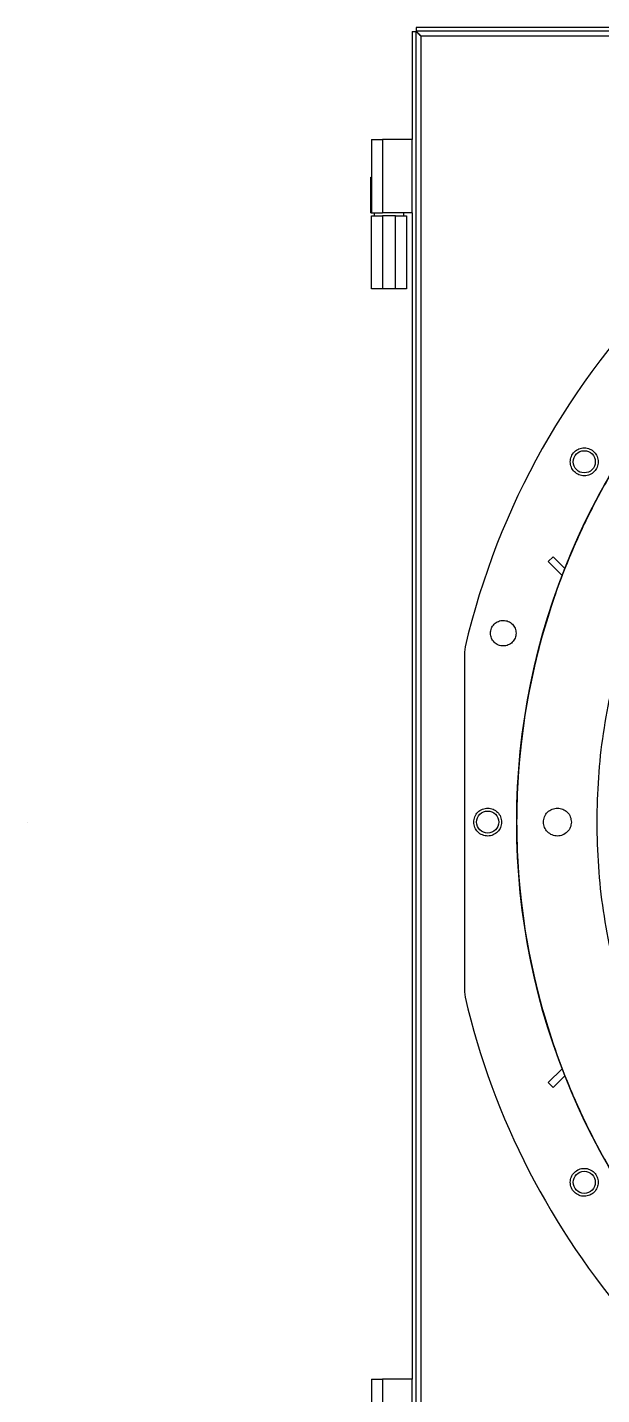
# Model space of a CAD drawing. Header units: inches. Extents: x 1229 to 1453, y -1023 to -720.
# Drawn here: x 1279.17 to 1288.9, y -934.96 to -911.8 of the extents above; entities that cross this region are included whole.
import ezdxf

# ---------------------------------------------------------------- set-up
doc = ezdxf.new("R2010")
doc.units = ezdxf.units.IN
doc.header["$MEASUREMENT"] = 0

msp = doc.modelspace()

# ---------------------------------------------------------------- linework, layer by layer
at = {"color": 18, "linetype": 'Continuous', "lineweight": 25, "true_color": 0x000000}
for p, q in [((1285.7607, -911.7987), (1285.7607, -911.8617)), ((1312.7665, -911.7987), (1285.7607, -911.7987)), ((1285.6906, -911.8687), (1285.6906, -913.6997)), ((1285.6906, -911.8687), (1285.7536, -911.8687)), ((1285.7536, -911.8687), (1285.7536, -939.2706)), ((1312.7665, -911.8617), (1285.7607, -911.8617)), ((1285.8366, -911.9447), (1285.8366, -939.1947)), ((1285.8366, -911.9447), (1312.6906, -911.9447)), ((1285.0031, -913.6997), (1285.0031, -914.3343)), ((1285.0031, -913.6997), (1285.1906, -913.6997)), ((1285.1906, -913.6997), (1285.1906, -914.9397)), ((1285.6906, -913.6997), (1285.1906, -913.6997)), ((1285.6906, -914.9397), (1285.6906, -913.6997)), ((1284.9931, -914.9397), (1284.9931, -914.3343)), ((1284.9931, -914.3343), (1285.0031, -914.3343)), ((1285.0031, -914.3343), (1285.0031, -914.9397)), ((1284.9931, -914.9397), (1285.0031, -914.9397)), ((1285.0026, -916.2297), (1285.0026, -914.9897)), ((1285.0026, -914.9897), (1285.1901, -914.9897)), ((1285.0031, -914.9397), (1285.1906, -914.9397)), ((1285.0496, -914.9397), (1285.0496, -914.9897)), ((1285.1901, -914.9897), (1285.1901, -916.2297)), ((1285.4091, -914.9897), (1285.1901, -914.9897)), ((1285.6906, -914.9397), (1285.1906, -914.9397)), ((1285.4091, -916.2297), (1285.4091, -914.9897)), ((1285.4091, -914.9897), (1285.5966, -914.9897)), ((1285.5496, -914.9897), (1285.5496, -914.9397)), ((1285.5966, -914.9897), (1285.5966, -916.2297)), ((1285.6906, -914.9397), (1285.6906, -934.6997)), ((1285.1901, -916.2297), (1285.0026, -916.2297)), ((1285.4091, -916.2297), (1285.1901, -916.2297)), ((1285.5966, -916.2297), (1285.4091, -916.2297)), ((1287.9957, -920.8475), (1288.0809, -920.7656)), ((1288.2316, -921.0833), (1287.9957, -920.8475)), ((1288.0809, -920.7656), (1288.2783, -920.963)), ((1286.5754, -922.3832), (1286.5753, -925.2608)), ((1286.5859, -922.2929), (1286.5754, -922.3832)), ((1286.5753, -925.2608), (1286.5754, -928.1384)), ((1286.5754, -928.1384), (1286.5859, -928.2287)), ((1288.2316, -929.4383), (1287.9957, -929.6741)), ((1287.9957, -929.6741), (1288.0809, -929.756)), ((1288.0809, -929.756), (1288.2783, -929.5586)), ((1285.0031, -934.6997), (1285.0031, -935.3343)), ((1285.0031, -934.6997), (1285.1906, -934.6997)), ((1285.6906, -934.6997), (1285.1906, -934.6997)), ((1285.1906, -934.6997), (1285.1906, -935.9397)), ((1285.6906, -935.9397), (1285.6906, -934.6997))]:
    msp.add_line(p, q, dxfattribs=at)
at = {"color": 18, "true_color": 0x000000}
msp.add_line((1279.1739, -925.2608), (1279.1739, -925.2608), dxfattribs=at)
at = {"color": 18, "linetype": 'Continuous', "lineweight": 25, "true_color": 0x000000}
for centre, radius in [((1299.1739, -925.2608), 11.7126), ((1288.6043, -919.1584), 0.1875), ((1286.9691, -925.2608), 0.1875), ((1288.6043, -931.3632), 0.1875)]:
    msp.add_circle(centre, radius, dxfattribs=at)
for radius, start, end in [(12.9331, 103.26667, 166.73333), (11.7147, 135.79736, 158.46866), (11.7147, 159.09994, 200.90006), (12.9331, 193.26667, 248.51312), (11.7147, 201.53134, 215.54744)]:
    msp.add_arc((1299.1739, -925.2608), radius, start, end, dxfattribs=at)
for points, knots in [([(1285.7536, -911.8687), (1285.7543, -911.8694), (1285.7557, -911.8706), (1285.7662, -911.8781), (1285.7833, -911.8925), (1285.8069, -911.9159), (1285.8265, -911.9349), (1285.8366, -911.9447)], [0, 0, 0, 0, 0.1567995, 0.3135461, 0.473121, 0.7271244, 1, 1, 1, 1]), ([(1285.8366, -911.9447), (1285.825, -911.9325), (1285.806, -911.9126), (1285.7845, -911.8915), (1285.774, -911.8786), (1285.768, -911.8699), (1285.7633, -911.8631), (1285.7616, -911.8622), (1285.7607, -911.8617)], [0, 0, 0, 0, 0.3258909, 0.5325934, 0.6334628, 0.7438532, 0.8655836, 1, 1, 1, 1]), ([(1287.4643, -925.2608), (1287.4692, -925.0053), (1287.4788, -924.4944), (1287.5568, -923.7313), (1287.681, -922.9748), (1287.8553, -922.228), (1288.0778, -921.4942), (1288.3479, -920.7766), (1288.6644, -920.0781), (1289.0259, -919.4019), (1289.4308, -918.7507), (1289.8774, -918.1274), (1290.3639, -917.5347), (1290.8881, -916.975), (1291.4477, -916.4508), (1292.0405, -915.9644), (1292.6637, -915.5177), (1293.3149, -915.1128), (1293.9912, -914.7513), (1294.6896, -914.4349), (1295.4073, -914.1648), (1296.141, -913.9422), (1296.8878, -913.7681), (1297.6444, -913.6432), (1298.4075, -913.568), (1299.1739, -913.5429), (1299.9402, -913.568), (1300.7033, -913.6432), (1301.4599, -913.7681), (1302.2067, -913.9422), (1302.9404, -914.1648), (1303.6581, -914.4349), (1304.3565, -914.7513), (1305.0328, -915.1128), (1305.684, -915.5177), (1306.3073, -915.9644), (1306.9, -916.4508), (1307.4597, -916.975), (1307.9838, -917.5347), (1308.4703, -918.1274), (1308.9169, -918.7507), (1309.3218, -919.4019), (1309.6833, -920.0781), (1309.9998, -920.7766), (1310.2699, -921.4942), (1310.4924, -922.228), (1310.6667, -922.9748), (1310.7909, -923.7313), (1310.8689, -924.4944), (1310.8786, -925.0053), (1310.8834, -925.2608)], [0, 0, 0, 0, 0.0208333, 0.0416667, 0.0625, 0.0833333, 0.1041667, 0.125, 0.1458333, 0.1666667, 0.1875, 0.2083334, 0.2291667, 0.25, 0.2708334, 0.2916666, 0.3125, 0.3333333, 0.3541667, 0.375, 0.3958333, 0.4166666, 0.4375001, 0.4583333, 0.4791667, 0.5, 0.5208333, 0.5416667, 0.5625, 0.5833334, 0.6041667, 0.625, 0.6458334, 0.6666667, 0.6875, 0.7083334, 0.7291667, 0.75, 0.7708333, 0.7916667, 0.8125, 0.8333333, 0.8541667, 0.875, 0.8958333, 0.9166667, 0.9375, 0.9583333, 0.9791667, 1, 1, 1, 1]), ([(1288.8217, -925.2608), (1288.8269, -925.0096), (1288.8375, -924.5073), (1288.9228, -923.7577), (1289.0584, -923.0162), (1289.2486, -922.2865), (1289.4911, -921.5725), (1289.7851, -920.8782), (1290.1285, -920.2068), (1290.5206, -919.563), (1290.9556, -918.9467), (1291.2819, -918.5646), (1291.4451, -918.3736)], [0, 0, 0, 0, 0.1, 0.2, 0.3, 0.4000001, 0.5, 0.6000001, 0.7000001, 0.8000001, 0.9000001, 1, 1, 1, 1]), ([(1288.368, -919.1584), (1288.3716, -919.1273), (1288.3788, -919.0651), (1288.4341, -918.9862), (1288.5129, -918.9338), (1288.6065, -918.916), (1288.6994, -918.9355), (1288.7766, -918.9886), (1288.8301, -919.0668), (1288.837, -919.1278), (1288.8405, -919.1584)], [0, 0, 0, 0, 0.1257098, 0.2514188, 0.3771325, 0.5028587, 0.6285781, 0.7530788, 0.876311, 1, 1, 1, 1]), ([(1288.8405, -919.1584), (1288.837, -919.1892), (1288.8299, -919.2508), (1288.7758, -919.3291), (1288.6984, -919.3817), (1288.6062, -919.4008), (1288.5131, -919.3831), (1288.4342, -919.3309), (1288.3788, -919.2519), (1288.3716, -919.1896), (1288.368, -919.1584)], [0, 0, 0, 0, 0.124339, 0.2489156, 0.3730879, 0.4971357, 0.6223053, 0.748215, 0.8741145, 1, 1, 1, 1]), ([(1287.0163, -922.0612), (1287.0196, -922.0327), (1287.0262, -921.9758), (1287.0768, -921.9034), (1287.149, -921.8554), (1287.2346, -921.839), (1287.3196, -921.8567), (1287.3904, -921.9051), (1287.4398, -921.9767), (1287.4462, -922.033), (1287.4494, -922.0612)], [0, 0, 0, 0, 0.1256216, 0.2512458, 0.3768842, 0.5025376, 0.6279107, 0.7518741, 0.8754934, 1, 1, 1, 1]), ([(1287.4494, -922.0612), (1287.4462, -922.0895), (1287.4397, -922.146), (1287.39, -922.2178), (1287.3191, -922.2659), (1287.2344, -922.2834), (1287.149, -922.2671), (1287.0768, -922.219), (1287.0262, -922.1467), (1287.0196, -922.0897), (1287.0163, -922.0612)], [0, 0, 0, 0, 0.124776, 0.249268, 0.3731863, 0.4974523, 0.6229635, 0.7486567, 0.8743359, 1, 1, 1, 1]), ([(1286.7329, -925.2608), (1286.7365, -925.2297), (1286.7437, -925.1675), (1286.7989, -925.0886), (1286.8777, -925.0362), (1286.971, -925.0184), (1287.0635, -925.0376), (1287.1407, -925.0902), (1287.1947, -925.1683), (1287.2018, -925.2299), (1287.2054, -925.2608)], [0, 0, 0, 0, 0.1256859, 0.2513812, 0.3770978, 0.5028098, 0.627506, 0.7510932, 0.8750861, 1, 1, 1, 1]), ([(1287.914, -925.2608), (1287.9176, -925.2299), (1287.9247, -925.168), (1287.9793, -925.0894), (1288.0574, -925.0369), (1288.1502, -925.0184), (1288.2431, -925.0369), (1288.3212, -925.0894), (1288.3758, -925.168), (1288.3829, -925.2299), (1288.3865, -925.2608)], [0, 0, 0, 0, 0.1249996, 0.2499977, 0.3749988, 0.4999982, 0.6249976, 0.7499988, 0.8750004, 1, 1, 1, 1]), ([(1287.2054, -925.2608), (1287.2018, -925.2917), (1287.1948, -925.3532), (1287.1407, -925.4314), (1287.0635, -925.484), (1286.971, -925.5032), (1286.8777, -925.4854), (1286.7989, -925.433), (1286.7437, -925.3541), (1286.7365, -925.2919), (1286.7329, -925.2608)], [0, 0, 0, 0, 0.1248129, 0.2487723, 0.3724186, 0.4972333, 0.6229421, 0.7486449, 0.8743277, 1, 1, 1, 1]), ([(1310.8834, -925.2608), (1310.8786, -925.5163), (1310.8689, -926.0272), (1310.7909, -926.7903), (1310.6667, -927.5468), (1310.4924, -928.2936), (1310.2699, -929.0274), (1309.9998, -929.745), (1309.6833, -930.4435), (1309.3218, -931.1197), (1308.9169, -931.7709), (1308.4703, -932.3942), (1307.9838, -932.9869), (1307.4597, -933.5466), (1306.9, -934.0708), (1306.3073, -934.5572), (1305.684, -935.0039), (1305.0328, -935.4088), (1304.3565, -935.7703), (1303.6581, -936.0867), (1302.9404, -936.3568), (1302.2067, -936.5794), (1301.4599, -936.7535), (1300.7033, -936.8784), (1299.9402, -936.9536), (1299.1739, -936.9787), (1298.4075, -936.9536), (1297.6444, -936.8784), (1296.8878, -936.7535), (1296.141, -936.5794), (1295.4073, -936.3568), (1294.6896, -936.0867), (1293.9912, -935.7702), (1293.3149, -935.4088), (1292.6637, -935.0039), (1292.0405, -934.5572), (1291.4477, -934.0708), (1290.8881, -933.5466), (1290.3639, -932.9869), (1289.8774, -932.3942), (1289.4308, -931.7709), (1289.0259, -931.1197), (1288.6644, -930.4435), (1288.3479, -929.745), (1288.0778, -929.0274), (1287.8553, -928.2936), (1287.681, -927.5468), (1287.5568, -926.7903), (1287.4788, -926.0272), (1287.4692, -925.5163), (1287.4643, -925.2608)], [0, 0, 0, 0, 0.0208333, 0.0416667, 0.0625, 0.0833333, 0.1041667, 0.125, 0.1458333, 0.1666667, 0.1875, 0.2083333, 0.2291667, 0.25, 0.2708333, 0.2916666, 0.3125, 0.3333333, 0.3541666, 0.375, 0.3958333, 0.4166666, 0.4375, 0.4583333, 0.4791667, 0.5, 0.5208333, 0.5416667, 0.5624999, 0.5833334, 0.6041667, 0.625, 0.6458333, 0.6666667, 0.6875, 0.7083334, 0.7291666, 0.75, 0.7708333, 0.7916666, 0.8125, 0.8333333, 0.8541667, 0.875, 0.8958333, 0.9166667, 0.9375, 0.9583333, 0.9791667, 1, 1, 1, 1]), ([(1288.3865, -925.2608), (1288.3829, -925.2917), (1288.3758, -925.3535), (1288.3212, -925.4322), (1288.2431, -925.4847), (1288.1502, -925.5032), (1288.0574, -925.4847), (1287.9793, -925.4322), (1287.9247, -925.3535), (1287.9176, -925.2917), (1287.914, -925.2608)], [0, 0, 0, 0, 0.1249996, 0.2500012, 0.3750024, 0.5000018, 0.6250012, 0.7500023, 0.8750004, 1, 1, 1, 1]), ([(1291.4451, -932.148), (1291.2819, -931.957), (1290.9556, -931.5749), (1290.5206, -930.9586), (1290.1285, -930.3147), (1289.7851, -929.6434), (1289.4911, -928.949), (1289.2486, -928.2351), (1289.0584, -927.5054), (1288.9228, -926.7639), (1288.8375, -926.0143), (1288.8269, -925.512), (1288.8217, -925.2608)], [0, 0, 0, 0, 0.0999999, 0.1999999, 0.2999999, 0.3999999, 0.5, 0.5999999, 0.7, 0.8, 0.9, 1, 1, 1, 1]), ([(1288.368, -931.3632), (1288.3716, -931.332), (1288.3788, -931.2697), (1288.4342, -931.1908), (1288.5131, -931.1385), (1288.6061, -931.1208), (1288.6983, -931.1399), (1288.7757, -931.1924), (1288.8299, -931.2708), (1288.837, -931.3324), (1288.8405, -931.3632)], [0, 0, 0, 0, 0.125878, 0.251774, 0.377674, 0.5027389, 0.6267421, 0.7509506, 0.8756059, 1, 1, 1, 1]), ([(1288.8405, -931.3632), (1288.837, -931.3937), (1288.8301, -931.4548), (1288.7766, -931.533), (1288.6993, -931.5862), (1288.6064, -931.6056), (1288.5128, -931.5878), (1288.434, -931.5353), (1288.3788, -931.4564), (1288.3716, -931.3942), (1288.368, -931.3632)], [0, 0, 0, 0, 0.1236686, 0.2469557, 0.3715513, 0.4972604, 0.6229559, 0.7486424, 0.8743185, 1, 1, 1, 1])]:
    msp.add_open_spline(points, degree=3, knots=knots, dxfattribs=at)

doc.saveas('drawing.dxf')
